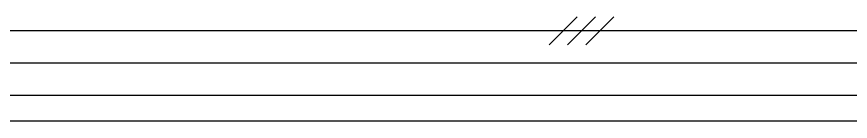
# Model space of a CAD drawing. Extents: x -9 to 600, y -23 to 65.
# Drawn here: x 267.613 to 270.197, y 38.278 to 38.601 of the extents above; entities that cross this region are included whole.
import ezdxf

# ---------------------------------------------------------------- set-up
doc = ezdxf.new("R2010")
doc.units = 0
doc.header["$LTSCALE"] = 0.8
doc.header["$MEASUREMENT"] = 0
for name, color, linetype in [('0_FIOS', 3, 'CONTINUOUS'), ('Desenho base', 7, 'CONTINUOUS'), ('ilum', 2, 'CONTINUOUS'), ('iluminação', 2, 'CONTINUOUS')]:
    doc.layers.add(name, color=color, linetype=linetype)

# ---------------------------------------------------------------- blocks, each defined once
blk = doc.blocks.new('FIOS')
at = {"layer": '0_FIOS'}
for p, q in [((-1.255, -0.78), (-2.814, 0.78)), ((-0.238, -0.78), (-1.797, 0.78)), ((0.78, -0.78), (-0.78, 0.78))]:
    blk.add_line(p, q, dxfattribs=at)

msp = doc.modelspace()

# ---------------------------------------------------------------- linework, layer by layer
at = {"layer": 'Desenho base'}
for p, q in [((271.3635, 38.358), (266.9635, 38.358)), ((271.3635, 38.278), (266.9635, 38.278))]:
    msp.add_line(p, q, dxfattribs=at)
at = {"layer": 'ilum'}
for p, q in [((271.2635, 38.558, 2.802), (267.4635, 38.558)), ((271.1635, 38.458, 2.802), (267.4635, 38.458, 2.802))]:
    msp.add_line(p, q, dxfattribs=at)
at = {"layer": 'iluminação'}
for p, q in [((269.3503, 38.6014, 1.401), (269.2636, 38.5147, 1.401)), ((269.4068, 38.6014, 1.401), (269.3201, 38.5147, 1.401)), ((269.4634, 38.6014, 1.401), (269.3767, 38.5147, 1.401))]:
    msp.add_line(p, q, dxfattribs=at)

# ---------------------------------------------------------------- block references
at = {"layer": 'iluminação', "xscale": -0.0556022733293418, "yscale": 0.0556022733293418, "zscale": 0.05560227332934211, "rotation": 180}
msp.add_blockref('FIOS', (269.42, 38.558, 1.401), dxfattribs=at)

doc.saveas('drawing.dxf')
